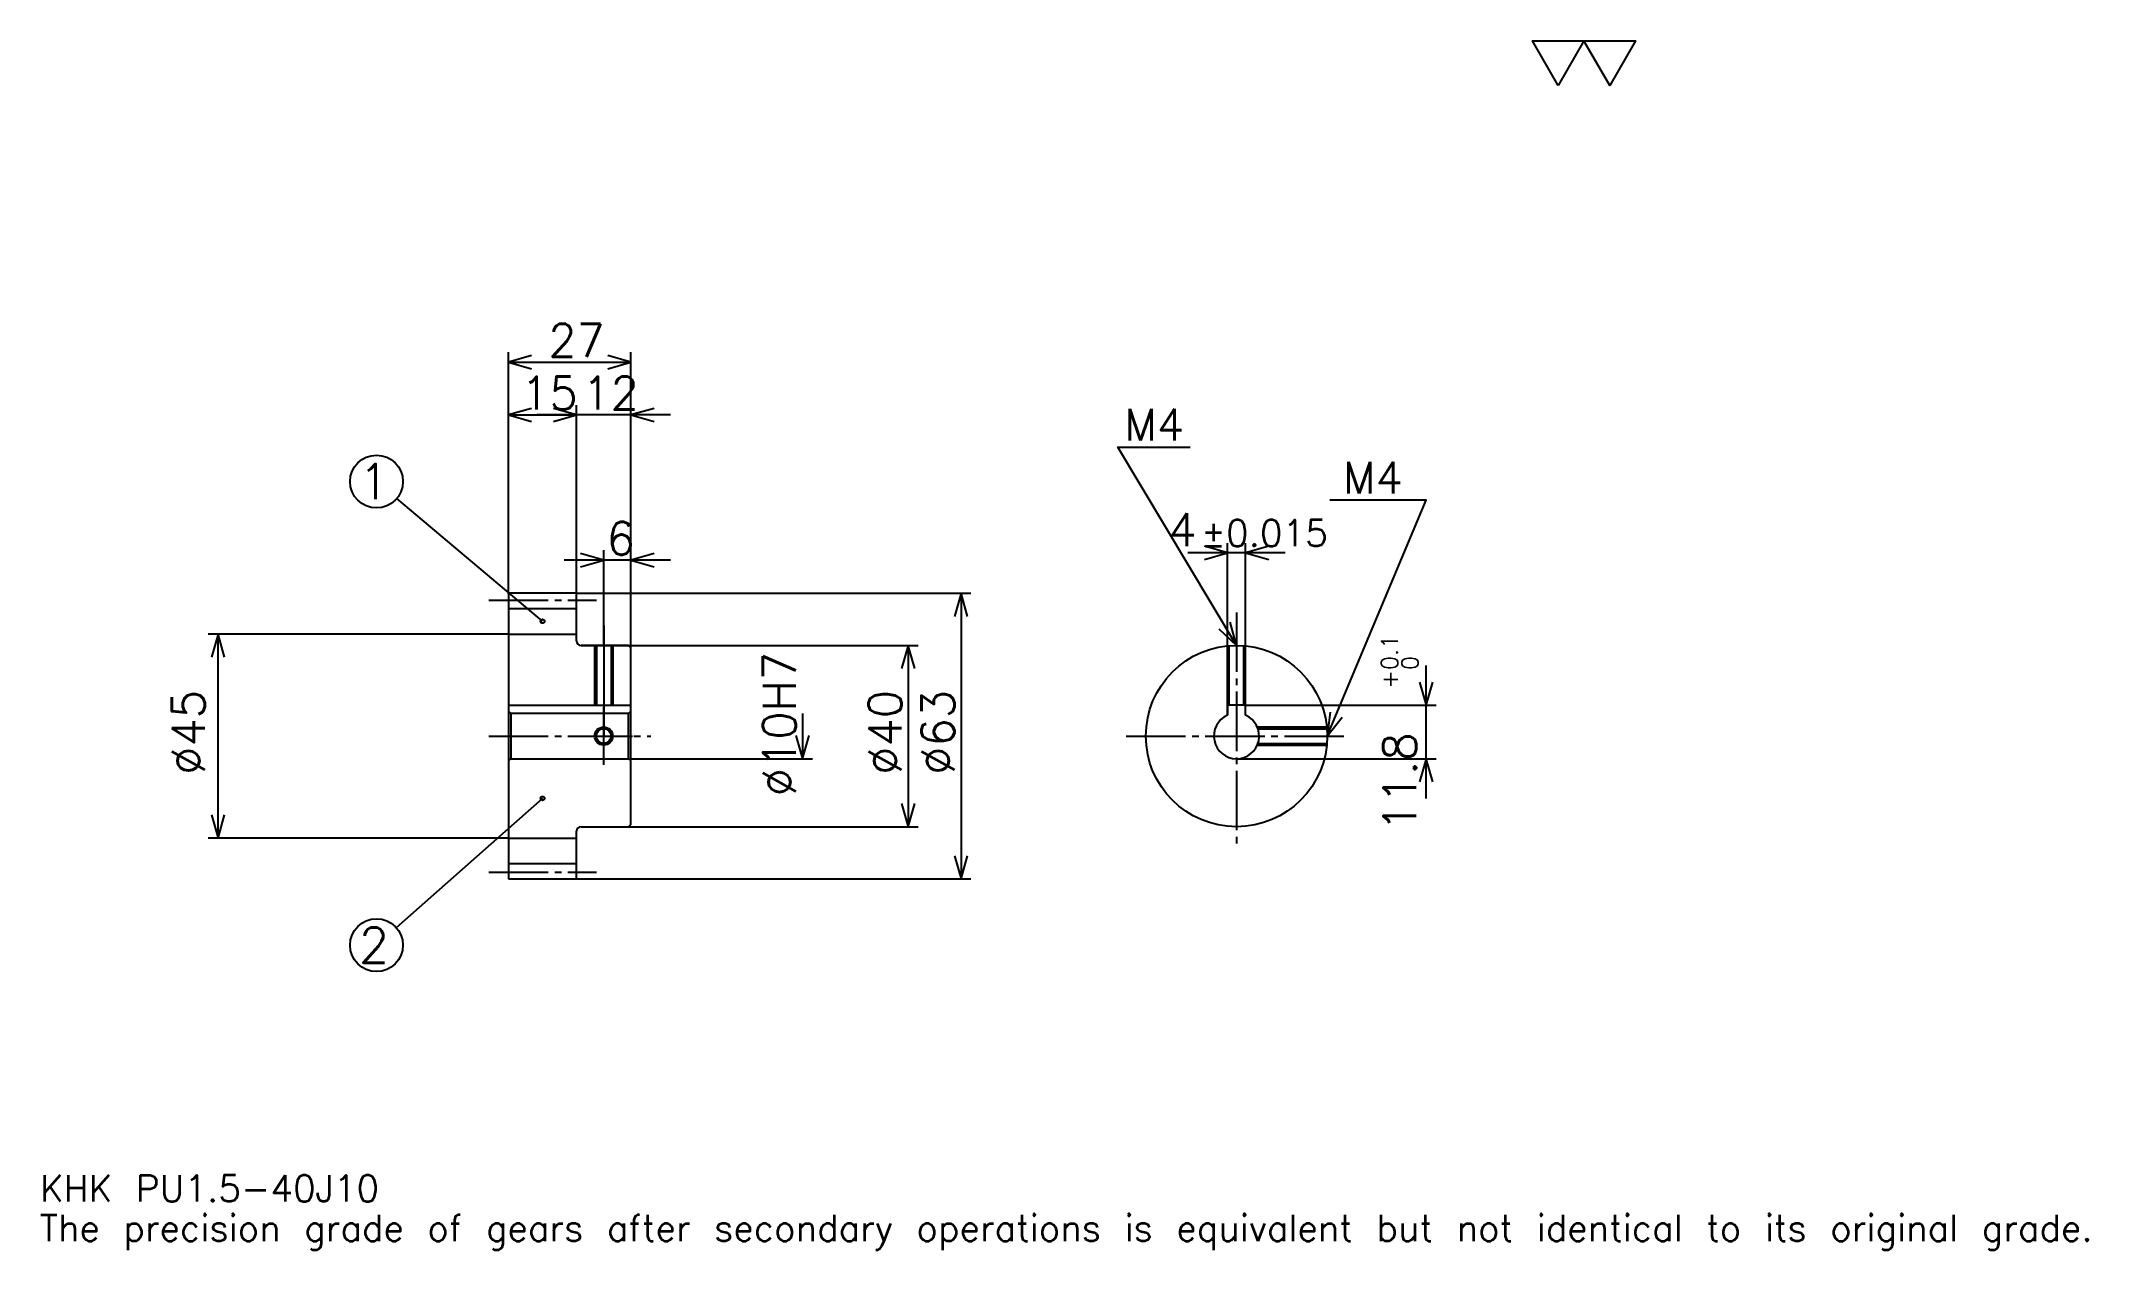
# Model space of a CAD drawing. Extents: x 15 to 466, y 5 to 272.
import ezdxf

# ---------------------------------------------------------------- set-up
doc = ezdxf.new("R2010")
doc.units = 0
doc.linetypes.add('DASHDOT', pattern=[17.478262, 13.108696, -1.456522, 1.456522, -1.456522])
doc.layers.get('0').update_dxf_attribs({"linetype": 'CONTINUOUS'})
doc.layers.add('DASHDOT', color=6, linetype='DASHDOT')
doc.styles.add('KANJI', font='TXT', dxfattribs={"bigfont": 'BIGFONT'})

msp = doc.modelspace()

# ---------------------------------------------------------------- linework, layer by layer
at = {"color": 5}
for p, q in [((117.978264, 150.206512), (117.978264, 203.369568)), ((144.978271, 150.206512), (144.978271, 203.369568)), ((117.978264, 201.184784), (144.978271, 201.184784)), ((132.978271, 150.206512), (132.978271, 191.717392)), ((117.978264, 189.532608), (132.978271, 189.532608)), ((153.717392, 189.532608), (124.239136, 189.532608)), ((125.478264, 144.019012), (93.305992, 171.086212)), ((138.978271, 150.206512), (138.978271, 159.67392)), ((289.32608, 159.097824), (267.847809, 159.097824)), ((276.586945, 125.506523), (276.586945, 161.282608)), ((280.586945, 125.506523), (280.586945, 161.282608)), ((153.717392, 157.489136), (130.239136, 157.489136)), ((117.978264, 150.106522), (117.978264, 150.206512)), ((132.878265, 150.206512), (144.978271, 150.206512)), ((132.978271, 150.106522), (132.978271, 150.206512)), ((138.978271, 138.706512), (138.978271, 150.206512)), ((138.978271, 138.706512), (138.978271, 150.206512)), ((144.978271, 150.206512), (219.989136, 150.206512)), ((144.978271, 138.206512), (144.978271, 150.206512)), ((217.804352, 150.206512), (217.804352, 87.20652)), ((117.978264, 141.206512), (51.70652, 141.206512)), ((53.891304, 96.20652), (53.891304, 141.206512)), ((133.978271, 138.706512), (144.978271, 138.706512)), ((144.978271, 138.706512), (208.33696, 138.706512)), ((206.152176, 138.706512), (206.152176, 98.70652)), ((320.434784, 104.967392), (320.434784, 134.245651)), ((182.847839, 123.70652), (182.847839, 113.70652)), ((280.586945, 125.506523), (322.619568, 125.506523)), ((144.978271, 113.70652), (185.032623, 113.70652)), ((278.586945, 113.70652), (322.619568, 113.70652)), ((125.478264, 104.95652), (93.212936, 76.434731)), ((117.978264, 96.20652), (51.70652, 96.20652)), ((133.978271, 98.70652), (144.978271, 98.70652)), ((144.978271, 98.70652), (208.33696, 98.70652)), ((132.878265, 87.20652), (144.978271, 87.20652)), ((144.978271, 87.20652), (219.989136, 87.20652))]:
    msp.add_line(p, q, dxfattribs=at)
at = {"color": 4}
for p, q in [((117.978264, 146.831512), (132.978271, 146.831512)), ((117.978264, 141.206512), (132.978271, 141.206512)), ((117.978264, 125.506523), (144.978271, 125.506523)), ((118.478264, 123.70652), (118.478264, 113.70652)), ((144.478271, 123.70652), (144.978271, 124.20652)), ((144.478271, 113.70652), (144.978271, 113.20652)), ((117.978264, 96.20652), (132.978271, 96.20652)), ((117.978264, 90.58152), (132.978271, 90.58152))]:
    msp.add_line(p, q, dxfattribs=at)
at = {"color": 7}
msp.add_lwpolyline([(349.565216, 262.17392), (343.884796, 272.02002), (366.606506, 272.02002), (360.926086, 262.17392), (355.245636, 272.02002), (349.565216, 262.17392)], dxfattribs=at)
at = {"color": 5}
for points in [[(123.076088, 202.641296), (117.978264, 201.184784), (123.076088, 199.728256)], [(139.880432, 199.728256), (144.978271, 201.184784), (139.880432, 202.641296)], [(123.076088, 190.989136), (117.978264, 189.532608), (123.076088, 188.07608)], [(127.88044, 188.07608), (132.978271, 189.532608), (127.88044, 190.989136)], [(127.88044, 188.07608), (132.978271, 189.532608), (127.88044, 190.989136)], [(150.07608, 190.989136), (144.978271, 189.532608), (150.07608, 188.07608)], [(278.586945, 138.706512), (252.369568, 182.402176), (268.391296, 182.402176)], [(298.586945, 118.70652), (320.434784, 170.75), (299.169586, 170.75)], [(133.880432, 156.032608), (138.978271, 157.489136), (133.880432, 158.945648)], [(150.07608, 158.945648), (144.978271, 157.489136), (150.07608, 156.032608)], [(271.489136, 157.641296), (276.586945, 159.097824), (271.489136, 160.554352)], [(285.684784, 160.554352), (280.586945, 159.097824), (285.684784, 157.641296)], [(219.260864, 145.108688), (217.804352, 150.206512), (216.347839, 145.108688)], [(55.347824, 136.108688), (53.891304, 141.206512), (52.434784, 136.108688)], [(274.715179, 142.328491), (278.586945, 138.706512), (277.213104, 143.82724)], [(207.608704, 133.608688), (206.152176, 138.706512), (204.695648, 133.608688)], [(318.978241, 130.60434), (320.434784, 125.506523), (321.891296, 130.60434)], [(299.217224, 123.970741), (298.586945, 118.70652), (301.903168, 122.843178)], [(181.391312, 118.804344), (182.847839, 113.70652), (184.304352, 118.804344)], [(321.891296, 108.608696), (320.434784, 113.70652), (318.978241, 108.608696)], [(52.434784, 101.304344), (53.891304, 96.20652), (55.347824, 101.304344)], [(204.695648, 103.804344), (206.152176, 98.70652), (207.608704, 103.804344)], [(216.347839, 92.304344), (217.804352, 87.20652), (219.260864, 92.304344)]]:
    msp.add_lwpolyline(points, dxfattribs=at)
at = {"color": 4}
for points in [[(132.978271, 139.706512), (132.978271, 150.106522), (132.878265, 150.206512), (118.078262, 150.206512), (117.978264, 150.106522), (117.978264, 113.20652)], [(133.978271, 98.70652), (144.478271, 98.70652), (144.978271, 99.20652), (144.978271, 138.206512), (144.478271, 138.706512), (133.978271, 138.706512)], [(136.978271, 138.706512), (136.978271, 125.506523)], [(137.358261, 138.706512), (137.358261, 125.506523)], [(140.598267, 138.706512), (140.598267, 125.506523)], [(140.978271, 138.706512), (140.978271, 125.506523)], [(276.586945, 123.289093), (276.586945, 138.606262)], [(276.966949, 125.506523), (276.966949, 138.640808)], [(280.20694, 125.506523), (280.20694, 138.640808)], [(280.586945, 123.289093), (280.586945, 138.606262)], [(117.978264, 113.20652), (118.478264, 113.70652), (144.478271, 113.70652), (144.478271, 123.70652), (118.478264, 123.70652), (117.978264, 124.20652)], [(280.586945, 123.289093), (280.586945, 125.506523), (276.586945, 125.506523), (276.586945, 123.289093)], [(283.169525, 120.70652), (298.486694, 120.70652)], [(283.31723, 120.326523), (298.52124, 120.326523)], [(117.978264, 113.20652), (117.978264, 87.306519), (118.078262, 87.20652), (132.878265, 87.20652), (132.978271, 87.306519), (132.978271, 97.70652)], [(283.169525, 116.70652), (298.486694, 116.70652)], [(283.31723, 117.086517), (298.52124, 117.086517)]]:
    msp.add_lwpolyline(points, dxfattribs=at)
at = {"color": 5}
for centre, radius in [((88.847832, 174.83696), 5.826087), ((125.478264, 144.019012), 0.436957), ((125.478264, 104.95652), 0.436957), ((88.847832, 72.57608), 5.826087)]:
    msp.add_circle(centre, radius, dxfattribs=at)
at = {"color": 4}
for centre, radius in [((278.586945, 118.70652), 20), ((138.978271, 118.70652), 1.62)]:
    msp.add_circle(centre, radius, dxfattribs=at)
at = {"color": 7}
msp.add_circle((138.978271, 118.70652), 2, dxfattribs=at)
at = {"color": 4}
for centre, radius, start, end in [((133.978271, 139.706512), 1, 180, 270), ((278.586945, 118.70652), 5, 113.57817801, 66.42182199), ((133.978271, 97.70652), 1, 90, 180)]:
    msp.add_arc(centre, radius, start, end, dxfattribs=at)
at = {"layer": 'DASHDOT', "color": 7}
for p, q in [((113.608696, 148.706512), (137.347824, 148.706512)), ((278.586945, 145.989136), (278.586945, 94.336952)), ((138.978271, 138.706512), (138.978271, 118.70652)), ((113.608696, 118.70652), (149.347824, 118.70652)), ((254.217407, 118.70652), (302.956512, 118.70652)), ((113.608696, 88.70652), (137.347824, 88.70652))]:
    msp.add_line(p, q, dxfattribs=at)
for points in [[(138.978271, 143.07608), (138.978271, 121.136955)], [(138.978271, 112.336952), (138.978271, 125.076088)], [(132.608704, 118.70652), (145.347824, 118.70652)]]:
    msp.add_lwpolyline(points, dxfattribs=at)

# ---------------------------------------------------------------- texts
at = {"color": 7, "style": 'KANJI'}
for s, height, p in [('27', 7.282609, (126.744568, 202.349991)), ('15', 7.282609, (120.744568, 190.697815)), ('12', 7.282609, (134.244568, 190.697815)), ('M4', 6.991305, (253.82608, 183.858704)), ('1', 7.768116, (84.963776, 170.952896)), ('M4', 6.991305, (302.082611, 172.206512)), ('4', 7.282609, (263.554199, 160.554352)), ('6', 7.282609, (139.61142, 158.654343)), ('%%p0.015', 5.826087, (270.763092, 160.554352)), ('2', 7.768116, (84.963776, 68.692032)), ('KHK PU1.5-40J10', 5.826087, (14.565217, 16.02174)), ('The precision grade of gears after secondary operations is equivalent but not identical to its original grade.', 5.826087, (14.565217, 7.282609))]:
    msp.add_text(s, height=height, dxfattribs=at).set_placement(p)
for s, height, p in [('%%c10H7', 7.282609, (181.391312, 105.415756)), ('0.1', 3.641304, (314.171722, 133.261475)), ('0', 3.641304, (318.686951, 133.261475)), ('+', 3.641304, (314.171722, 129.183212)), ('%%c45', 7.282609, (50.978264, 110.149452)), ('%%c40', 7.282609, (204.695648, 110.149452)), ('%%c63', 7.282609, (216.347839, 110.14946)), ('11.8', 7.282609, (318.25, 97.661194))]:
    msp.add_text(s, height=height, rotation=90, dxfattribs=at).set_placement(p)

doc.saveas('drawing.dxf')
